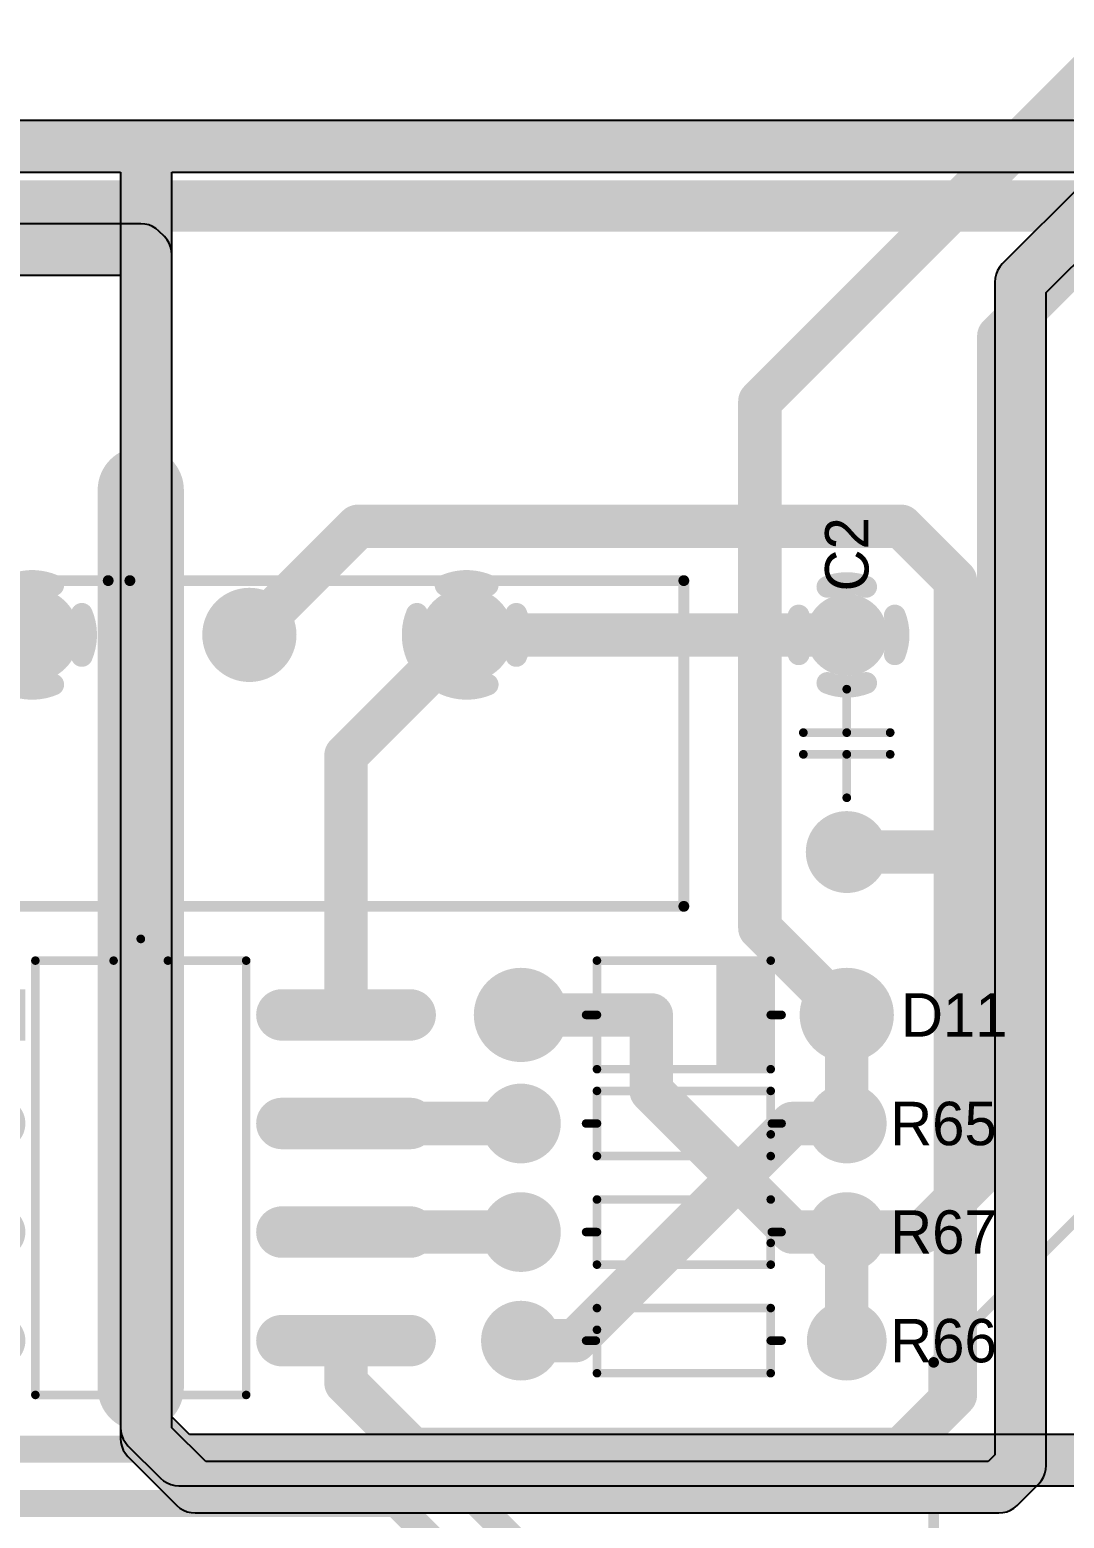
# Model space of a CAD drawing. Header units: millimetres. Extents: x 37 to 228, y -28 to 210.
# Drawn here: x 161.26 to 185.46, y 150.82 to 185.64 of the extents above; entities that cross this region are included whole.
import ezdxf

# ---------------------------------------------------------------- set-up
doc = ezdxf.new("R2010")
doc.units = ezdxf.units.MM
for name, color, linetype in [('BottomLayer', 5, 'Continuous'), ('BottomSolder', 6, 'Continuous'), ('InternalPlane1', 76, 'Continuous'), ('InternalPlane2', 16, 'Continuous'), ('MultiLayer', 9, 'Continuous'), ('TopLayer', 1, 'Continuous'), ('TopOverlay', 2, 'Continuous'), ('TopPaste', 8, 'Continuous'), ('TopSolder', 216, 'Continuous')]:
    doc.layers.add(name, color=color, linetype=linetype)

# ---------------------------------------------------------------- blocks, each defined once
blk = doc.blocks.new('DUB_8_26')
at = {"layer": 'TopLayer', "const_width": 1}
for points in [[(6.3, 3.81), (3.3, 3.81)], [(-3.3, 1.27), (-6.3, 1.27)], [(6.3, 1.27), (3.3, 1.27)], [(-3.3, -1.27), (-6.3, -1.27)], [(6.3, -1.27), (3.3, -1.27)], [(-3.3, -3.81), (-6.3, -3.81)], [(6.3, -3.81), (3.3, -3.81)]]:
    blk.add_lwpolyline(points, dxfattribs=at)
at = {"layer": 'TopLayer', "const_width": 0.5}
for points in [[(3.05, 3.81, 1), (3.55, 3.81, 1)], [(6.05, 3.81, 1), (6.55, 3.81, 1)], [(-6.55, 1.27, 1), (-6.05, 1.27, 1)], [(-3.55, 1.27, 1), (-3.05, 1.27, 1)], [(3.05, 1.27, 1), (3.55, 1.27, 1)], [(6.05, 1.27, 1), (6.55, 1.27, 1)], [(-6.55, -1.27, 1), (-6.05, -1.27, 1)], [(-3.55, -1.27, 1), (-3.05, -1.27, 1)], [(3.05, -1.27, 1), (3.55, -1.27, 1)], [(6.05, -1.27, 1), (6.55, -1.27, 1)], [(-6.55, -3.81, 1), (-6.05, -3.81, 1)], [(-3.55, -3.81, 1), (-3.05, -3.81, 1)], [(3.05, -3.81, 1), (3.55, -3.81, 1)], [(6.05, -3.81, 1), (6.55, -3.81, 1)]]:
    blk.add_lwpolyline(points, format="xyb", close=True, dxfattribs=at)
at = {"layer": 'TopLayer'}
blk.add_solid([(-6.8, 3.31), (-2.8, 3.31), (-6.8, 4.31), (-2.8, 4.31)], dxfattribs=at)
at = {"layer": 'TopOverlay', "const_width": 0.2}
for points in [[(-2.465, -5.08), (-2.465, 5.08)], [(-2.465, 5.08), (-0.635, 5.08)], [(0.635, 5.08), (2.465, 5.08)], [(2.465, -5.08), (2.465, 5.08)], [(-2.465, -5.08), (2.465, -5.08)]]:
    blk.add_lwpolyline(points, dxfattribs=at)
at = {"layer": 'TopOverlay', "const_width": 0.1}
for points in [[(-2.515, 5.08, 1), (-2.415, 5.08, 1)], [(-2.515, 5.08, 1), (-2.415, 5.08, 1)], [(-0.685, 5.08, 1), (-0.585, 5.08, 1)], [(-0.685, 5.08, 1), (-0.585, 5.08, 1)], [(0.585, 5.08, 1), (0.685, 5.08, 1)], [(0.585, 5.08, 1), (0.685, 5.08, 1)], [(2.415, 5.08, 1), (2.515, 5.08, 1)], [(2.415, 5.08, 1), (2.515, 5.08, 1)], [(-2.515, -5.08, 1), (-2.415, -5.08, 1)], [(-2.515, -5.08, 1), (-2.415, -5.08, 1)], [(2.415, -5.08, 1), (2.515, -5.08, 1)], [(2.415, -5.08, 1), (2.515, -5.08, 1)]]:
    blk.add_lwpolyline(points, format="xyb", close=True, dxfattribs=at)
at = {"layer": 'TopOverlay', "const_width": 0.2}
blk.add_lwpolyline([(0.635, 5.08, -1), (-0.635, 5.08)], format="xyb", dxfattribs=at)
at = {"layer": 'TopPaste', "const_width": 1}
for points in [[(6.3, 3.81), (3.3, 3.81)], [(-3.3, 1.27), (-6.3, 1.27)], [(6.3, 1.27), (3.3, 1.27)], [(-3.3, -1.27), (-6.3, -1.27)], [(6.3, -1.27), (3.3, -1.27)], [(-3.3, -3.81), (-6.3, -3.81)], [(6.3, -3.81), (3.3, -3.81)]]:
    blk.add_lwpolyline(points, dxfattribs=at)
at = {"layer": 'TopPaste', "const_width": 0.5}
for points in [[(3.05, 3.81, 1), (3.55, 3.81, 1)], [(6.05, 3.81, 1), (6.55, 3.81, 1)], [(-6.55, 1.27, 1), (-6.05, 1.27, 1)], [(-3.55, 1.27, 1), (-3.05, 1.27, 1)], [(3.05, 1.27, 1), (3.55, 1.27, 1)], [(6.05, 1.27, 1), (6.55, 1.27, 1)], [(-6.55, -1.27, 1), (-6.05, -1.27, 1)], [(-3.55, -1.27, 1), (-3.05, -1.27, 1)], [(3.05, -1.27, 1), (3.55, -1.27, 1)], [(6.05, -1.27, 1), (6.55, -1.27, 1)], [(-6.55, -3.81, 1), (-6.05, -3.81, 1)], [(-3.55, -3.81, 1), (-3.05, -3.81, 1)], [(3.05, -3.81, 1), (3.55, -3.81, 1)], [(6.05, -3.81, 1), (6.55, -3.81, 1)]]:
    blk.add_lwpolyline(points, format="xyb", close=True, dxfattribs=at)
at = {"layer": 'TopPaste'}
blk.add_solid([(-6.8, 3.31), (-2.8, 3.31), (-6.8, 4.31), (-2.8, 4.31)], dxfattribs=at)
at = {"layer": 'TopSolder', "const_width": 1.203}
for points in [[(6.3, 3.81), (3.3, 3.81)], [(-3.3, 1.27), (-6.3, 1.27)], [(6.3, 1.27), (3.3, 1.27)], [(-3.3, -1.27), (-6.3, -1.27)], [(6.3, -1.27), (3.3, -1.27)], [(-3.3, -3.81), (-6.3, -3.81)], [(6.3, -3.81), (3.3, -3.81)]]:
    blk.add_lwpolyline(points, dxfattribs=at)
at = {"layer": 'TopSolder', "const_width": 0.602}
for points in [[(2.999, 3.81, 1), (3.601, 3.81, 1)], [(5.999, 3.81, 1), (6.601, 3.81, 1)], [(-6.601, 1.27, 1), (-5.999, 1.27, 1)], [(-3.601, 1.27, 1), (-2.999, 1.27, 1)], [(2.999, 1.27, 1), (3.601, 1.27, 1)], [(5.999, 1.27, 1), (6.601, 1.27, 1)], [(-6.601, -1.27, 1), (-5.999, -1.27, 1)], [(-3.601, -1.27, 1), (-2.999, -1.27, 1)], [(2.999, -1.27, 1), (3.601, -1.27, 1)], [(5.999, -1.27, 1), (6.601, -1.27, 1)], [(-6.601, -3.81, 1), (-5.999, -3.81, 1)], [(-3.601, -3.81, 1), (-2.999, -3.81, 1)], [(2.999, -3.81, 1), (3.601, -3.81, 1)], [(5.999, -3.81, 1), (6.601, -3.81, 1)]]:
    blk.add_lwpolyline(points, format="xyb", close=True, dxfattribs=at)
at = {"layer": 'TopSolder'}
blk.add_solid([(-6.902, 3.208), (-2.698, 3.208), (-6.902, 4.412), (-2.698, 4.412)], dxfattribs=at)
blk = doc.blocks.new('IB0505_LS_27')
at = {"layer": 'BottomLayer', "const_width": 1}
for points in [[(-0.5, 0, 1), (0.5, 0, 1)], [(2.04, 0, 1), (3.04, 0, 1)], [(7.12, 0, 1), (8.12, 0, 1)], [(12.2, 0, 1), (13.2, 0, 1)]]:
    blk.add_lwpolyline(points, format="xyb", close=True, dxfattribs=at)
at = {"layer": 'BottomSolder', "const_width": 1.102}
for points in [[(-0.551, 0, 1), (0.551, 0, 1)], [(1.989, 0, 1), (3.091, 0, 1)], [(7.069, 0, 1), (8.171, 0, 1)], [(12.149, 0, 1), (13.251, 0, 1)]]:
    blk.add_lwpolyline(points, format="xyb", close=True, dxfattribs=at)
at = {"layer": 'InternalPlane1', "const_width": 0.508}
for points in [[(2.047, 1.162, -0.203452), (3.033, 1.162)], [(1.378, -0.493, -0.203452), (1.378, 0.493)], [(3.702, 0.493, -0.203452), (3.702, -0.493)], [(3.033, -1.162, -0.203452), (2.047, -1.162)]]:
    blk.add_lwpolyline(points, format="xyb", dxfattribs=at)
at = {"layer": 'InternalPlane1'}
for points, const_width in [([(1.92, 1.162, 1), (2.174, 1.162, 1)], 0.254), ([(2.906, 1.162, 1), (3.16, 1.162, 1)], 0.254), ([(-0.504, 0, 1), (0.504, 0, 1)], 1.008), ([(1.251, 0.493, 1), (1.505, 0.493, 1)], 0.254), ([(3.575, 0.493, 1), (3.829, 0.493, 1)], 0.254), ([(7.116, 0, 1), (8.124, 0, 1)], 1.008), ([(12.196, 0, 1), (13.204, 0, 1)], 1.008), ([(1.251, -0.493, 1), (1.505, -0.493, 1)], 0.254), ([(3.575, -0.493, 1), (3.829, -0.493, 1)], 0.254), ([(1.92, -1.162, 1), (2.174, -1.162, 1)], 0.254), ([(2.906, -1.162, 1), (3.16, -1.162, 1)], 0.254)]:
    blk.add_lwpolyline(points, format="xyb", close=True, dxfattribs=dict(at, const_width=const_width))
at = {"layer": 'InternalPlane2', "const_width": 0.508}
for points in [[(12.207, 1.162, -0.203452), (13.193, 1.162)], [(11.538, -0.493, -0.203452), (11.538, 0.493)], [(13.862, 0.493, -0.203452), (13.862, -0.493)], [(13.193, -1.162, -0.203452), (12.207, -1.162)]]:
    blk.add_lwpolyline(points, format="xyb", dxfattribs=at)
at = {"layer": 'InternalPlane2'}
for points, const_width in [([(12.08, 1.162, 1), (12.334, 1.162, 1)], 0.254), ([(13.066, 1.162, 1), (13.32, 1.162, 1)], 0.254), ([(-0.504, 0, 1), (0.504, 0, 1)], 1.008), ([(2.036, 0, 1), (3.044, 0, 1)], 1.008), ([(7.116, 0, 1), (8.124, 0, 1)], 1.008), ([(11.411, 0.493, 1), (11.665, 0.493, 1)], 0.254), ([(13.735, 0.493, 1), (13.989, 0.493, 1)], 0.254), ([(11.411, -0.493, 1), (11.665, -0.493, 1)], 0.254), ([(13.735, -0.493, 1), (13.989, -0.493, 1)], 0.254), ([(12.08, -1.162, 1), (12.334, -1.162, 1)], 0.254), ([(13.066, -1.162, 1), (13.32, -1.162, 1)], 0.254)]:
    blk.add_lwpolyline(points, format="xyb", close=True, dxfattribs=dict(at, const_width=const_width))
at = {"layer": 'MultiLayer', "const_width": 1}
for points in [[(-0.5, 0, 1), (0.5, 0, 1)], [(2.04, 0, 1), (3.04, 0, 1)], [(7.12, 0, 1), (8.12, 0, 1)], [(12.2, 0, 1), (13.2, 0, 1)]]:
    blk.add_lwpolyline(points, format="xyb", close=True, dxfattribs=at)
at = {"layer": 'TopLayer', "const_width": 1}
for points in [[(-0.5, 0, 1), (0.5, 0, 1)], [(2.04, 0, 1), (3.04, 0, 1)], [(7.12, 0, 1), (8.12, 0, 1)], [(12.2, 0, 1), (13.2, 0, 1)]]:
    blk.add_lwpolyline(points, format="xyb", close=True, dxfattribs=at)
at = {"layer": 'TopOverlay', "const_width": 0.254}
for points in [[(-2.54, -6.35), (-2.54, 1.27)], [(-2.54, 1.27), (0, 1.27)], [(0, 1.27), (4.826, 1.27)], [(4.318, 1.27), (17.78, 1.27)], [(17.78, -6.35), (17.78, 1.27)], [(-2.54, -6.35), (17.78, -6.35)]]:
    blk.add_lwpolyline(points, dxfattribs=at)
at = {"layer": 'TopOverlay', "const_width": 0.127}
for points in [[(-2.603, 1.27, 1), (-2.477, 1.27, 1)], [(-2.603, 1.27, 1), (-2.477, 1.27, 1)], [(-0.064, 1.27, 1), (0.064, 1.27, 1)], [(-0.064, 1.27, 1), (0.064, 1.27, 1)], [(4.255, 1.27, 1), (4.381, 1.27, 1)], [(4.762, 1.27, 1), (4.889, 1.27, 1)], [(17.716, 1.27, 1), (17.843, 1.27, 1)], [(17.716, 1.27, 1), (17.843, 1.27, 1)], [(-2.603, -6.35, 1), (-2.477, -6.35, 1)], [(-2.603, -6.35, 1), (-2.477, -6.35, 1)], [(17.716, -6.35, 1), (17.843, -6.35, 1)], [(17.716, -6.35, 1), (17.843, -6.35, 1)]]:
    blk.add_lwpolyline(points, format="xyb", close=True, dxfattribs=at)
at = {"layer": 'TopSolder', "const_width": 1.102}
for points in [[(-0.551, 0, 1), (0.551, 0, 1)], [(1.989, 0, 1), (3.091, 0, 1)], [(7.069, 0, 1), (8.171, 0, 1)], [(12.149, 0, 1), (13.251, 0, 1)]]:
    blk.add_lwpolyline(points, format="xyb", close=True, dxfattribs=at)
blk = doc.blocks.new('AXIAL_0_3_28')
at = {"layer": 'BottomLayer', "const_width": 0.75}
for points in [[(-4.185, 0, 1), (-3.435, 0, 1)], [(3.435, 0, 1), (4.185, 0, 1)]]:
    blk.add_lwpolyline(points, format="xyb", close=True, dxfattribs=at)
at = {"layer": 'BottomSolder', "const_width": 0.852}
for points in [[(-4.236, 0, 1), (-3.384, 0, 1)], [(3.384, 0, 1), (4.236, 0, 1)]]:
    blk.add_lwpolyline(points, format="xyb", close=True, dxfattribs=at)
at = {"layer": 'InternalPlane1', "const_width": 0.933}
for points in [[(-4.276, 0, 1), (-3.344, 0, 1)], [(3.344, 0, 1), (4.276, 0, 1)]]:
    blk.add_lwpolyline(points, format="xyb", close=True, dxfattribs=at)
at = {"layer": 'InternalPlane2', "const_width": 0.933}
for points in [[(-4.276, 0, 1), (-3.344, 0, 1)], [(3.344, 0, 1), (4.276, 0, 1)]]:
    blk.add_lwpolyline(points, format="xyb", close=True, dxfattribs=at)
at = {"layer": 'MultiLayer', "const_width": 0.75}
for points in [[(-4.185, 0, 1), (-3.435, 0, 1)], [(3.435, 0, 1), (4.185, 0, 1)]]:
    blk.add_lwpolyline(points, format="xyb", close=True, dxfattribs=at)
at = {"layer": 'TopLayer', "const_width": 0.75}
for points in [[(-4.185, 0, 1), (-3.435, 0, 1)], [(3.435, 0, 1), (4.185, 0, 1)]]:
    blk.add_lwpolyline(points, format="xyb", close=True, dxfattribs=at)
at = {"layer": 'TopOverlay', "const_width": 0.2}
for points in [[(-2.032, 0.762), (2.032, 0.762)], [(-2.032, -0.762), (-2.032, 0.762)], [(2.032, -0.254), (2.032, 0.762)], [(-2.286, 0), (-2.032, 0)], [(2.057, 0), (2.286, 0)], [(2.032, -0.762), (2.032, -0.254)], [(-2.032, -0.762), (2.032, -0.762)]]:
    blk.add_lwpolyline(points, dxfattribs=at)
at = {"layer": 'TopOverlay', "const_width": 0.1}
for points in [[(-2.082, 0.762, 1), (-1.982, 0.762, 1)], [(-2.082, 0.762, 1), (-1.982, 0.762, 1)], [(1.982, 0.762, 1), (2.082, 0.762, 1)], [(1.982, 0.762, 1), (2.082, 0.762, 1)], [(-2.336, 0, 1), (-2.236, 0, 1)], [(-2.082, 0, 1), (-1.982, 0, 1)], [(2.007, 0, 1), (2.107, 0, 1)], [(2.236, 0, 1), (2.336, 0, 1)], [(1.982, -0.254, 1), (2.082, -0.254, 1)], [(1.982, -0.254, 1), (2.082, -0.254, 1)], [(-2.082, -0.762, 1), (-1.982, -0.762, 1)], [(-2.082, -0.762, 1), (-1.982, -0.762, 1)], [(1.982, -0.762, 1), (2.082, -0.762, 1)], [(1.982, -0.762, 1), (2.082, -0.762, 1)]]:
    blk.add_lwpolyline(points, format="xyb", close=True, dxfattribs=at)
at = {"layer": 'TopSolder', "const_width": 0.852}
for points in [[(-4.236, 0, 1), (-3.384, 0, 1)], [(3.384, 0, 1), (4.236, 0, 1)]]:
    blk.add_lwpolyline(points, format="xyb", close=True, dxfattribs=at)
blk = doc.blocks.new('AXIAL_0_3_29')
at = {"layer": 'BottomLayer', "const_width": 0.75}
for points in [[(-4.185, 0, 1), (-3.435, 0, 1)], [(3.435, 0, 1), (4.185, 0, 1)]]:
    blk.add_lwpolyline(points, format="xyb", close=True, dxfattribs=at)
at = {"layer": 'BottomSolder', "const_width": 0.852}
for points in [[(-4.236, 0, 1), (-3.384, 0, 1)], [(3.384, 0, 1), (4.236, 0, 1)]]:
    blk.add_lwpolyline(points, format="xyb", close=True, dxfattribs=at)
at = {"layer": 'InternalPlane1', "const_width": 0.933}
for points in [[(-4.276, 0, 1), (-3.344, 0, 1)], [(3.344, 0, 1), (4.276, 0, 1)]]:
    blk.add_lwpolyline(points, format="xyb", close=True, dxfattribs=at)
at = {"layer": 'InternalPlane2', "const_width": 0.933}
for points in [[(-4.276, 0, 1), (-3.344, 0, 1)], [(3.344, 0, 1), (4.276, 0, 1)]]:
    blk.add_lwpolyline(points, format="xyb", close=True, dxfattribs=at)
at = {"layer": 'MultiLayer', "const_width": 0.75}
for points in [[(-4.185, 0, 1), (-3.435, 0, 1)], [(3.435, 0, 1), (4.185, 0, 1)]]:
    blk.add_lwpolyline(points, format="xyb", close=True, dxfattribs=at)
at = {"layer": 'TopLayer', "const_width": 0.75}
for points in [[(-4.185, 0, 1), (-3.435, 0, 1)], [(3.435, 0, 1), (4.185, 0, 1)]]:
    blk.add_lwpolyline(points, format="xyb", close=True, dxfattribs=at)
at = {"layer": 'TopOverlay', "const_width": 0.2}
for points in [[(2.032, 0.762), (-2.032, 0.762)], [(-2.032, 0.762), (-2.032, -0.762)], [(2.032, 0.762), (2.032, -0.254)], [(-2.032, 0), (-2.286, 0)], [(2.286, 0), (2.057, 0)], [(2.032, -0.254), (2.032, -0.762)], [(2.032, -0.762), (-2.032, -0.762)]]:
    blk.add_lwpolyline(points, dxfattribs=at)
at = {"layer": 'TopOverlay', "const_width": 0.1}
for points in [[(-2.082, 0.762, 1), (-1.982, 0.762, 1)], [(-2.082, 0.762, 1), (-1.982, 0.762, 1)], [(1.982, 0.762, 1), (2.082, 0.762, 1)], [(1.982, 0.762, 1), (2.082, 0.762, 1)], [(-2.336, 0, 1), (-2.236, 0, 1)], [(-2.082, 0, 1), (-1.982, 0, 1)], [(2.007, 0, 1), (2.107, 0, 1)], [(2.236, 0, 1), (2.336, 0, 1)], [(1.982, -0.254, 1), (2.082, -0.254, 1)], [(1.982, -0.254, 1), (2.082, -0.254, 1)], [(-2.082, -0.762, 1), (-1.982, -0.762, 1)], [(-2.082, -0.762, 1), (-1.982, -0.762, 1)], [(1.982, -0.762, 1), (2.082, -0.762, 1)], [(1.982, -0.762, 1), (2.082, -0.762, 1)]]:
    blk.add_lwpolyline(points, format="xyb", close=True, dxfattribs=at)
at = {"layer": 'TopSolder', "const_width": 0.852}
for points in [[(-4.236, 0, 1), (-3.384, 0, 1)], [(3.384, 0, 1), (4.236, 0, 1)]]:
    blk.add_lwpolyline(points, format="xyb", close=True, dxfattribs=at)
blk = doc.blocks.new('AXIAL_0_3_30')
at = {"layer": 'BottomLayer', "const_width": 0.75}
for points in [[(-4.185, 0, 1), (-3.435, 0, 1)], [(3.435, 0, 1), (4.185, 0, 1)]]:
    blk.add_lwpolyline(points, format="xyb", close=True, dxfattribs=at)
at = {"layer": 'BottomSolder', "const_width": 0.852}
for points in [[(-4.236, 0, 1), (-3.384, 0, 1)], [(3.384, 0, 1), (4.236, 0, 1)]]:
    blk.add_lwpolyline(points, format="xyb", close=True, dxfattribs=at)
at = {"layer": 'InternalPlane1', "const_width": 0.933}
for points in [[(-4.276, 0, 1), (-3.344, 0, 1)], [(3.344, 0, 1), (4.276, 0, 1)]]:
    blk.add_lwpolyline(points, format="xyb", close=True, dxfattribs=at)
at = {"layer": 'InternalPlane2', "const_width": 0.933}
for points in [[(-4.276, 0, 1), (-3.344, 0, 1)], [(3.344, 0, 1), (4.276, 0, 1)]]:
    blk.add_lwpolyline(points, format="xyb", close=True, dxfattribs=at)
at = {"layer": 'MultiLayer', "const_width": 0.75}
for points in [[(-4.185, 0, 1), (-3.435, 0, 1)], [(3.435, 0, 1), (4.185, 0, 1)]]:
    blk.add_lwpolyline(points, format="xyb", close=True, dxfattribs=at)
at = {"layer": 'TopLayer', "const_width": 0.75}
for points in [[(-4.185, 0, 1), (-3.435, 0, 1)], [(3.435, 0, 1), (4.185, 0, 1)]]:
    blk.add_lwpolyline(points, format="xyb", close=True, dxfattribs=at)
at = {"layer": 'TopOverlay', "const_width": 0.2}
for points in [[(-2.032, 0.762), (2.032, 0.762)], [(-2.032, -0.762), (-2.032, 0.762)], [(2.032, -0.254), (2.032, 0.762)], [(-2.286, 0), (-2.032, 0)], [(2.057, 0), (2.286, 0)], [(2.032, -0.762), (2.032, -0.254)], [(-2.032, -0.762), (2.032, -0.762)]]:
    blk.add_lwpolyline(points, dxfattribs=at)
at = {"layer": 'TopOverlay', "const_width": 0.1}
for points in [[(-2.082, 0.762, 1), (-1.982, 0.762, 1)], [(-2.082, 0.762, 1), (-1.982, 0.762, 1)], [(1.982, 0.762, 1), (2.082, 0.762, 1)], [(1.982, 0.762, 1), (2.082, 0.762, 1)], [(-2.336, 0, 1), (-2.236, 0, 1)], [(-2.082, 0, 1), (-1.982, 0, 1)], [(2.007, 0, 1), (2.107, 0, 1)], [(2.236, 0, 1), (2.336, 0, 1)], [(1.982, -0.254, 1), (2.082, -0.254, 1)], [(1.982, -0.254, 1), (2.082, -0.254, 1)], [(-2.082, -0.762, 1), (-1.982, -0.762, 1)], [(-2.082, -0.762, 1), (-1.982, -0.762, 1)], [(1.982, -0.762, 1), (2.082, -0.762, 1)], [(1.982, -0.762, 1), (2.082, -0.762, 1)]]:
    blk.add_lwpolyline(points, format="xyb", close=True, dxfattribs=at)
at = {"layer": 'TopSolder', "const_width": 0.852}
for points in [[(-4.236, 0, 1), (-3.384, 0, 1)], [(3.384, 0, 1), (4.236, 0, 1)]]:
    blk.add_lwpolyline(points, format="xyb", close=True, dxfattribs=at)
blk = doc.blocks.new('DIODE_0_3_76')
at = {"layer": 'BottomLayer', "const_width": 1}
for points in [[(-4.31, 0, 1), (-3.31, 0, 1)], [(3.31, 0, 1), (4.31, 0, 1)]]:
    blk.add_lwpolyline(points, format="xyb", close=True, dxfattribs=at)
at = {"layer": 'BottomSolder', "const_width": 1.102}
for points in [[(-4.361, 0, 1), (-3.259, 0, 1)], [(3.259, 0, 1), (4.361, 0, 1)]]:
    blk.add_lwpolyline(points, format="xyb", close=True, dxfattribs=at)
at = {"layer": 'InternalPlane1', "const_width": 1.008}
for points in [[(-4.314, 0, 1), (-3.306, 0, 1)], [(3.306, 0, 1), (4.314, 0, 1)]]:
    blk.add_lwpolyline(points, format="xyb", close=True, dxfattribs=at)
at = {"layer": 'InternalPlane2', "const_width": 1.008}
for points in [[(-4.314, 0, 1), (-3.306, 0, 1)], [(3.306, 0, 1), (4.314, 0, 1)]]:
    blk.add_lwpolyline(points, format="xyb", close=True, dxfattribs=at)
at = {"layer": 'MultiLayer', "const_width": 1}
for points in [[(-4.31, 0, 1), (-3.31, 0, 1)], [(3.31, 0, 1), (4.31, 0, 1)]]:
    blk.add_lwpolyline(points, format="xyb", close=True, dxfattribs=at)
at = {"layer": 'TopLayer', "const_width": 1}
for points in [[(-4.31, 0, 1), (-3.31, 0, 1)], [(3.31, 0, 1), (4.31, 0, 1)]]:
    blk.add_lwpolyline(points, format="xyb", close=True, dxfattribs=at)
at = {"layer": 'TopOverlay', "const_width": 0.2}
for points in [[(-2.032, 1.27), (2.032, 1.27)], [(-2.032, -1.27), (-2.032, 1.27)], [(2.032, -1.27), (2.032, 1.27)], [(-2.286, 0), (-2.032, 0)], [(2.032, 0), (2.286, 0)], [(-2.032, -1.27), (2.032, -1.27)]]:
    blk.add_lwpolyline(points, dxfattribs=at)
at = {"layer": 'TopOverlay', "const_width": 0.1}
for points in [[(-2.082, 1.27, 1), (-1.982, 1.27, 1)], [(-2.082, 1.27, 1), (-1.982, 1.27, 1)], [(1.982, 1.27, 1), (2.082, 1.27, 1)], [(1.982, 1.27, 1), (2.082, 1.27, 1)], [(-2.336, 0, 1), (-2.236, 0, 1)], [(-2.082, 0, 1), (-1.982, 0, 1)], [(1.982, 0, 1), (2.082, 0, 1)], [(2.236, 0, 1), (2.336, 0, 1)], [(-2.082, -1.27, 1), (-1.982, -1.27, 1)], [(-2.082, -1.27, 1), (-1.982, -1.27, 1)], [(1.982, -1.27, 1), (2.082, -1.27, 1)], [(1.982, -1.27, 1), (2.082, -1.27, 1)]]:
    blk.add_lwpolyline(points, format="xyb", close=True, dxfattribs=at)
at = {"layer": 'TopOverlay'}
blk.add_solid([(0.762, -1.27), (2.032, -1.27), (0.762, 1.27), (2.032, 1.27)], dxfattribs=at)
at = {"layer": 'TopSolder', "const_width": 1.102}
for points in [[(-4.361, 0, 1), (-3.259, 0, 1)], [(3.259, 0, 1), (4.361, 0, 1)]]:
    blk.add_lwpolyline(points, format="xyb", close=True, dxfattribs=at)
blk = doc.blocks.new('CAP_DIP_S_____100')
at = {"layer": 'BottomLayer', "const_width": 0.75}
for points in [[(-2.915, 0, 1), (-2.165, 0, 1)], [(2.165, 0, 1), (2.915, 0, 1)]]:
    blk.add_lwpolyline(points, format="xyb", close=True, dxfattribs=at)
at = {"layer": 'BottomSolder', "const_width": 0.852}
for points in [[(-2.966, 0, 1), (-2.114, 0, 1)], [(2.114, 0, 1), (2.966, 0, 1)]]:
    blk.add_lwpolyline(points, format="xyb", close=True, dxfattribs=at)
at = {"layer": 'InternalPlane1', "const_width": 0.958}
for points in [[(-3.019, 0, 1), (-2.061, 0, 1)], [(2.061, 0, 1), (3.019, 0, 1)]]:
    blk.add_lwpolyline(points, format="xyb", close=True, dxfattribs=at)
at = {"layer": 'InternalPlane2', "const_width": 0.508}
for points in [[(2.086, 1.124, -0.19438), (2.994, 1.124)], [(1.416, -0.454, -0.19438), (1.416, 0.454)], [(3.664, 0.454, -0.19438), (3.664, -0.454)], [(2.994, -1.124, -0.19438), (2.086, -1.124)]]:
    blk.add_lwpolyline(points, format="xyb", dxfattribs=at)
at = {"layer": 'InternalPlane2'}
for points, const_width in [([(1.959, 1.124, 1), (2.213, 1.124, 1)], 0.254), ([(2.867, 1.124, 1), (3.121, 1.124, 1)], 0.254), ([(-3.019, 0, 1), (-2.061, 0, 1)], 0.958), ([(1.289, 0.454, 1), (1.543, 0.454, 1)], 0.254), ([(3.537, 0.454, 1), (3.791, 0.454, 1)], 0.254), ([(1.289, -0.454, 1), (1.543, -0.454, 1)], 0.254), ([(3.537, -0.454, 1), (3.791, -0.454, 1)], 0.254), ([(1.959, -1.124, 1), (2.213, -1.124, 1)], 0.254), ([(2.867, -1.124, 1), (3.121, -1.124, 1)], 0.254)]:
    blk.add_lwpolyline(points, format="xyb", close=True, dxfattribs=dict(at, const_width=const_width))
at = {"layer": 'MultiLayer', "const_width": 0.75}
for points in [[(-2.915, 0, 1), (-2.165, 0, 1)], [(2.165, 0, 1), (2.915, 0, 1)]]:
    blk.add_lwpolyline(points, format="xyb", close=True, dxfattribs=at)
at = {"layer": 'TopLayer', "const_width": 0.75}
for points in [[(-2.915, 0, 1), (-2.165, 0, 1)], [(2.165, 0, 1), (2.915, 0, 1)]]:
    blk.add_lwpolyline(points, format="xyb", close=True, dxfattribs=at)
at = {"layer": 'TopOverlay', "const_width": 0.203}
for points in [[(-0.254, 1.016), (-0.254, -1.016)], [(0.254, 1.016), (0.254, -1.016)], [(-1.27, 0), (-0.254, 0)], [(0.254, 0), (1.27, 0)]]:
    blk.add_lwpolyline(points, dxfattribs=at)
at = {"layer": 'TopOverlay', "const_width": 0.102}
for points in [[(-0.305, 1.016, 1), (-0.203, 1.016, 1)], [(0.203, 1.016, 1), (0.305, 1.016, 1)], [(-1.321, 0, 1), (-1.219, 0, 1)], [(-0.305, 0, 1), (-0.203, 0, 1)], [(0.203, 0, 1), (0.305, 0, 1)], [(1.219, 0, 1), (1.321, 0, 1)], [(-0.305, -1.016, 1), (-0.203, -1.016, 1)], [(0.203, -1.016, 1), (0.305, -1.016, 1)]]:
    blk.add_lwpolyline(points, format="xyb", close=True, dxfattribs=at)
at = {"layer": 'TopSolder', "const_width": 0.852}
for points in [[(-2.966, 0, 1), (-2.114, 0, 1)], [(2.114, 0, 1), (2.966, 0, 1)]]:
    blk.add_lwpolyline(points, format="xyb", close=True, dxfattribs=at)

msp = doc.modelspace()

# ---------------------------------------------------------------- linework, layer by layer
at = {"layer": 'BottomLayer'}
for points, const_width in [([(178.338, 176.941), (186.525, 185.128)], 1.016), ([(183.926, 178.465), (187.482, 182.021)], 1.016), ([(183.926, 159.288), (183.926, 178.465)], 1.016), ([(178.338, 164.622), (178.338, 176.941)], 1.016), ([(178.338, 164.622), (180.37, 162.59)], 1.016), ([(172.75, 162.59), (175.798, 162.59)], 1.016), ([(175.798, 160.812), (175.798, 162.59)], 1.016), ([(180.37, 160.05), (180.37, 162.59)], 1.016), ([(175.798, 160.812), (179.1, 157.51)], 1.016), ([(179.1, 160.05), (180.37, 160.05)], 1.016), ([(182.402, 154.462), (187.736, 159.796)], 0.25), ([(182.148, 157.51), (183.926, 159.288)], 1.016), ([(179.1, 157.51), (180.37, 157.51)], 1.016), ([(180.37, 154.97), (180.37, 157.51)], 1.016), ([(180.37, 157.51), (182.148, 157.51)], 1.016), ([(182.402, 137.571), (182.402, 154.462)], 0.25), ([(148.62, 152.43), (170.464, 152.43)], 0.635), ([(170.464, 152.43), (174.274, 148.62)], 0.635), ([(141, 151.16), (169.829, 151.16)], 0.635), ([(169.829, 151.16), (172.75, 148.239)], 0.635)]:
    msp.add_lwpolyline(points, dxfattribs=dict(at, const_width=const_width))
for points, const_width in [([(183.672, 178.465, 1), (184.18, 178.465, 1)], 0.508), ([(183.672, 178.465, 1), (184.18, 178.465, 1)], 0.508), ([(178.084, 176.941, 1), (178.592, 176.941, 1)], 0.508), ([(178.084, 176.941, 1), (178.592, 176.941, 1)], 0.508), ([(178.084, 164.622, 1), (178.592, 164.622, 1)], 0.508), ([(178.084, 164.622, 1), (178.592, 164.622, 1)], 0.508), ([(172.496, 162.59, 1), (173.004, 162.59, 1)], 0.508), ([(175.544, 162.59, 1), (176.052, 162.59, 1)], 0.508), ([(175.544, 162.59, 1), (176.052, 162.59, 1)], 0.508), ([(180.116, 162.59, 1), (180.624, 162.59, 1)], 0.508), ([(180.116, 162.59, 1), (180.624, 162.59, 1)], 0.508), ([(175.544, 160.812, 1), (176.052, 160.812, 1)], 0.508), ([(175.544, 160.812, 1), (176.052, 160.812, 1)], 0.508), ([(178.846, 160.05, 1), (179.354, 160.05, 1)], 0.508), ([(180.116, 160.05, 1), (180.624, 160.05, 1)], 0.508), ([(180.116, 160.05, 1), (180.624, 160.05, 1)], 0.508), ([(183.672, 159.288, 1), (184.18, 159.288, 1)], 0.508), ([(183.672, 159.288, 1), (184.18, 159.288, 1)], 0.508), ([(178.846, 157.51, 1), (179.354, 157.51, 1)], 0.508), ([(178.846, 157.51, 1), (179.354, 157.51, 1)], 0.508), ([(180.116, 157.51, 1), (180.624, 157.51, 1)], 0.508), ([(180.116, 157.51, 1), (180.624, 157.51, 1)], 0.508), ([(180.116, 157.51, 1), (180.624, 157.51, 1)], 0.508), ([(181.894, 157.51, 1), (182.402, 157.51, 1)], 0.508), ([(181.894, 157.51, 1), (182.402, 157.51, 1)], 0.508), ([(180.116, 154.97, 1), (180.624, 154.97, 1)], 0.508), ([(182.34, 154.462, 1), (182.464, 154.462, 1)], 0.125), ([(182.34, 154.462, 1), (182.464, 154.462, 1)], 0.125), ([(170.305, 152.43, 1), (170.623, 152.43, 1)], 0.318), ([(170.305, 152.43, 1), (170.623, 152.43, 1)], 0.318), ([(169.67, 151.16, 1), (169.988, 151.16, 1)], 0.318), ([(169.67, 151.16, 1), (169.988, 151.16, 1)], 0.318)]:
    msp.add_lwpolyline(points, format="xyb", close=True, dxfattribs=dict(at, const_width=const_width))
at = {"layer": 'BottomSolder', "const_width": 0.102}
msp.add_lwpolyline([(163.809, 164.368, 1), (163.911, 164.368, 1)], format="xyb", close=True, dxfattribs=at)
at = {"layer": 'InternalPlane1'}
for p, q in [((185.913, 182.066), (184.008, 180.161)), ((163.86, 181.099), (82.58, 181.099)), ((163.954, 181.091), (163.86, 181.099)), ((164.046, 181.069), (163.954, 181.091)), ((164.133, 181.033), (164.046, 181.069)), ((164.214, 180.984), (164.133, 181.033)), ((164.286, 180.923), (164.214, 180.984)), ((164.413, 180.796), (164.286, 180.923)), ((164.474, 180.724), (164.413, 180.796)), ((164.523, 180.643), (164.474, 180.724)), ((185.036, 179.486), (186.588, 181.038)), ((164.549, 180.582), (164.523, 180.643)), ((164.559, 180.556), (164.549, 180.582)), ((164.581, 180.464), (164.559, 180.556)), ((164.589, 180.37), (164.581, 180.464)), ((164.589, 152.933), (164.589, 180.37)), ((183.947, 180.089), (183.898, 180.008)), ((184.008, 180.161), (183.947, 180.089)), ((82.829, 179.895), (163.385, 179.895)), ((163.385, 179.895), (163.385, 152.684)), ((183.84, 179.829), (183.832, 179.735)), ((183.832, 179.735), (183.832, 152.298)), ((183.862, 179.921), (183.84, 179.829)), ((183.898, 180.008), (183.862, 179.921)), ((185.036, 152.049), (185.036, 179.486)), ((165.379, 152.143), (164.589, 152.933)), ((163.385, 152.684), (163.393, 152.59)), ((163.393, 152.59), (163.415, 152.498)), ((163.415, 152.498), (163.451, 152.411)), ((163.451, 152.411), (163.5, 152.33)), ((163.5, 152.33), (163.561, 152.258)), ((163.561, 152.258), (164.704, 151.115)), ((183.832, 152.298), (183.677, 152.143)), ((183.677, 152.143), (165.379, 152.143)), ((184.97, 151.776), (184.996, 151.837)), ((184.996, 151.837), (185.006, 151.863)), ((185.006, 151.863), (185.028, 151.955)), ((185.028, 151.955), (185.036, 152.049)), ((184.352, 151.115), (184.86, 151.623)), ((184.86, 151.623), (184.921, 151.695)), ((184.921, 151.695), (184.97, 151.776)), ((164.704, 151.115), (164.776, 151.054)), ((164.776, 151.054), (164.857, 151.005)), ((164.857, 151.005), (164.944, 150.969)), ((164.944, 150.969), (165.036, 150.947)), ((165.036, 150.947), (165.13, 150.939)), ((165.13, 150.939), (183.926, 150.939)), ((183.926, 150.939), (184.02, 150.947)), ((184.02, 150.947), (184.112, 150.969)), ((184.112, 150.969), (184.199, 151.005)), ((184.199, 151.005), (184.28, 151.054)), ((184.28, 151.054), (184.352, 151.115))]:
    msp.add_line(p, q, dxfattribs=at)
for points, const_width in [([(184.434, 179.735), (186.339, 181.64)], 1.2), ([(82.58, 180.497), (163.86, 180.497)], 1.2), ([(163.86, 180.497), (163.987, 180.37)], 1.2), ([(163.987, 152.684), (163.987, 180.37)], 1.2), ([(184.434, 152.049), (184.434, 179.735)], 1.2), ([(163.86, 174.868), (163.86, 153.868)], 2.016), ([(163.987, 152.684), (165.13, 151.541)], 1.2), ([(183.926, 151.541), (184.434, 152.049)], 1.2), ([(165.13, 151.541), (183.926, 151.541)], 1.2)]:
    msp.add_lwpolyline(points, dxfattribs=dict(at, const_width=const_width))
for points, const_width in [([(163.56, 180.497, 1), (164.16, 180.497, 1)], 0.6), ([(163.56, 180.497, 1), (164.16, 180.497, 1)], 0.6), ([(163.687, 180.37, 1), (164.287, 180.37, 1)], 0.6), ([(163.687, 180.37, 1), (164.287, 180.37, 1)], 0.6), ([(184.134, 179.735, 1), (184.734, 179.735, 1)], 0.6), ([(184.134, 179.735, 1), (184.734, 179.735, 1)], 0.6), ([(163.356, 174.868, 1), (164.364, 174.868, 1)], 1.008), ([(163.356, 153.868, 1), (164.364, 153.868, 1)], 1.008), ([(163.687, 152.684, 1), (164.287, 152.684, 1)], 0.6), ([(163.687, 152.684, 1), (164.287, 152.684, 1)], 0.6), ([(184.134, 152.049, 1), (184.734, 152.049, 1)], 0.6), ([(184.134, 152.049, 1), (184.734, 152.049, 1)], 0.6), ([(164.83, 151.541, 1), (165.43, 151.541, 1)], 0.6), ([(164.83, 151.541, 1), (165.43, 151.541, 1)], 0.6), ([(183.626, 151.541, 1), (184.226, 151.541, 1)], 0.6), ([(183.626, 151.541, 1), (184.226, 151.541, 1)], 0.6)]:
    msp.add_lwpolyline(points, format="xyb", close=True, dxfattribs=dict(at, const_width=const_width))
at = {"layer": 'InternalPlane2'}
for p, q in [((193.07, 183.512), (136.126, 183.512)), ((138.201, 182.308), (163.385, 182.308)), ((163.385, 182.308), (163.385, 152.938)), ((164.589, 153.187), (164.589, 182.308)), ((164.589, 182.308), (192.44, 182.308)), ((163.385, 152.938), (163.393, 152.844)), ((164.998, 152.778), (164.589, 153.187)), ((163.393, 152.844), (163.415, 152.752)), ((163.415, 152.752), (163.451, 152.665)), ((163.451, 152.665), (163.5, 152.584)), ((163.5, 152.584), (163.561, 152.512)), ((192.568, 152.778), (164.998, 152.778)), ((163.561, 152.512), (164.323, 151.75)), ((164.323, 151.75), (164.395, 151.689)), ((164.395, 151.689), (164.476, 151.64)), ((164.476, 151.64), (164.563, 151.604)), ((164.563, 151.604), (164.655, 151.582)), ((164.655, 151.582), (164.749, 151.574)), ((164.749, 151.574), (192.568, 151.574))]:
    msp.add_line(p, q, dxfattribs=at)
for points, const_width in [([(135.92, 182.91), (193.07, 182.91)], 1.2), ([(137.952, 182.91), (192.689, 182.91)], 1.2), ([(163.987, 152.938), (163.987, 182.91)], 1.2), ([(163.86, 174.868), (163.86, 153.868)], 2.016), ([(163.987, 152.938), (164.749, 152.176)], 1.2), ([(164.749, 152.176), (192.568, 152.176)], 1.2)]:
    msp.add_lwpolyline(points, dxfattribs=dict(at, const_width=const_width))
for points, const_width in [([(163.687, 182.91, 1), (164.287, 182.91, 1)], 0.6), ([(163.356, 174.868, 1), (164.364, 174.868, 1)], 1.008), ([(163.356, 153.868, 1), (164.364, 153.868, 1)], 1.008), ([(163.687, 152.938, 1), (164.287, 152.938, 1)], 0.6), ([(163.687, 152.938, 1), (164.287, 152.938, 1)], 0.6), ([(164.449, 152.176, 1), (165.049, 152.176, 1)], 0.6), ([(164.449, 152.176, 1), (165.049, 152.176, 1)], 0.6)]:
    msp.add_lwpolyline(points, format="xyb", close=True, dxfattribs=dict(at, const_width=const_width))
at = {"layer": 'TopLayer'}
for points, const_width in [([(153.7, 181.513), (200.055, 181.513)], 1.2), ([(166.4, 171.48), (168.94, 174.02)], 1.016), ([(168.94, 174.02), (181.64, 174.02)], 1.016), ([(181.64, 174.02), (182.91, 172.75)], 1.016), ([(182.91, 166.4), (182.91, 172.75)], 1.016), ([(168.66, 168.66), (171.48, 171.48)], 1.016), ([(171.48, 171.48), (180.37, 171.48)], 1.016), ([(168.66, 162.59), (168.66, 168.66)], 1.016), ([(180.37, 166.4), (182.91, 166.4)], 1.016), ([(182.91, 153.7), (182.91, 166.4)], 1.016), ([(168.66, 160.05), (172.75, 160.05)], 1.016), ([(174.02, 154.97), (179.1, 160.05)], 1.016), ([(179.1, 160.05), (180.37, 160.05)], 1.016), ([(168.66, 157.51), (172.75, 157.51)], 1.016), ([(168.66, 153.98), (168.66, 154.97)], 1.016), ([(172.75, 154.97), (174.02, 154.97)], 1.016), ([(168.66, 153.98), (170.21, 152.43)], 1.016), ([(181.64, 152.43), (182.91, 153.7)], 1.016), ([(170.21, 152.43), (181.64, 152.43)], 1.016)]:
    msp.add_lwpolyline(points, dxfattribs=dict(at, const_width=const_width))
at = {"layer": 'TopLayer', "const_width": 0.508}
for points in [[(168.686, 174.02, 1), (169.194, 174.02, 1)], [(168.686, 174.02, 1), (169.194, 174.02, 1)], [(181.386, 174.02, 1), (181.894, 174.02, 1)], [(181.386, 174.02, 1), (181.894, 174.02, 1)], [(182.656, 172.75, 1), (183.164, 172.75, 1)], [(182.656, 172.75, 1), (183.164, 172.75, 1)], [(166.146, 171.48, 1), (166.654, 171.48, 1)], [(171.226, 171.48, 1), (171.734, 171.48, 1)], [(171.226, 171.48, 1), (171.734, 171.48, 1)], [(180.116, 171.48, 1), (180.624, 171.48, 1)], [(168.406, 168.66, 1), (168.914, 168.66, 1)], [(168.406, 168.66, 1), (168.914, 168.66, 1)], [(180.116, 166.4, 1), (180.624, 166.4, 1)], [(182.656, 166.4, 1), (183.164, 166.4, 1)], [(182.656, 166.4, 1), (183.164, 166.4, 1)], [(182.656, 166.4, 1), (183.164, 166.4, 1)], [(168.406, 162.59, 1), (168.914, 162.59, 1)], [(168.406, 160.05, 1), (168.914, 160.05, 1)], [(172.496, 160.05, 1), (173.004, 160.05, 1)], [(178.846, 160.05, 1), (179.354, 160.05, 1)], [(178.846, 160.05, 1), (179.354, 160.05, 1)], [(180.116, 160.05, 1), (180.624, 160.05, 1)], [(168.406, 157.51, 1), (168.914, 157.51, 1)], [(172.496, 157.51, 1), (173.004, 157.51, 1)], [(168.406, 154.97, 1), (168.914, 154.97, 1)], [(172.496, 154.97, 1), (173.004, 154.97, 1)], [(173.766, 154.97, 1), (174.274, 154.97, 1)], [(173.766, 154.97, 1), (174.274, 154.97, 1)], [(168.406, 153.98, 1), (168.914, 153.98, 1)], [(168.406, 153.98, 1), (168.914, 153.98, 1)], [(182.656, 153.7, 1), (183.164, 153.7, 1)], [(182.656, 153.7, 1), (183.164, 153.7, 1)], [(169.956, 152.43, 1), (170.464, 152.43, 1)], [(169.956, 152.43, 1), (170.464, 152.43, 1)], [(181.386, 152.43, 1), (181.894, 152.43, 1)], [(181.386, 152.43, 1), (181.894, 152.43, 1)]]:
    msp.add_lwpolyline(points, format="xyb", close=True, dxfattribs=at)
at = {"layer": 'TopSolder', "const_width": 0.102}
msp.add_lwpolyline([(163.809, 164.368, 1), (163.911, 164.368, 1)], format="xyb", close=True, dxfattribs=at)

# ---------------------------------------------------------------- block references
for name, p, rotation in [('IB0505_LS_27', (158.78, 171.48), 360), ('CAP_DIP_S_____100', (180.37, 168.94), 90), ('DUB_8_26', (163.86, 158.78), 360), ('DIODE_0_3_76', (176.56, 162.59), 360), ('AXIAL_0_3_30', (176.56, 160.05), 360), ('AXIAL_0_3_28', (176.56, 157.51), 360), ('AXIAL_0_3_29', (176.56, 154.97), 180)]:
    msp.add_blockref(name, p, dxfattribs=dict(rotation=rotation))

# ---------------------------------------------------------------- texts
at = {"layer": 'TopOverlay'}
msp.add_text('C2', height=1.016, rotation=90, dxfattribs=at).set_placement((180.878, 172.496))
for s, p in [('D11', (181.64, 162.082)), ('R65', (181.386, 159.542)), ('R67', (181.386, 157.002)), ('R66', (181.386, 154.462))]:
    msp.add_text(s, height=1.016, dxfattribs=at).set_placement(p)

doc.saveas('drawing.dxf')
